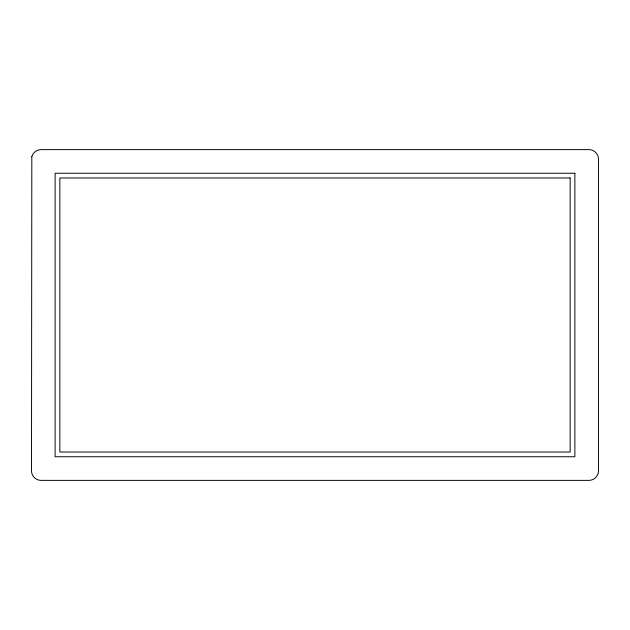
<?xml version="1.0" encoding="UTF-8"?>
<svg xmlns="http://www.w3.org/2000/svg" width="630" height="630" viewBox="0 0 630 630"><rect width="100%" height="100%" fill="white"/><g stroke="black" fill="none" stroke-linecap="round" stroke-linejoin="round"><path stroke-width="0.94" d="M31.823 156.626L31.5 470.925C31.468 475.981 35.894 480.406 40.95 480.375L589.05 480.375C594.106 480.406 598.531 475.981 598.5 470.925L598.5 159.075C598.531 154.019 594.106 149.594 589.05 149.625L40.95 149.625C36.776 149.649 32.925 152.602 31.823 156.626M574.875 173.25L55.125 173.25L55.125 456.75L574.875 456.75L574.875 173.25M570.15 177.975L59.85 177.975L59.85 452.025L570.15 452.025L570.15 177.975"/></g></svg>
